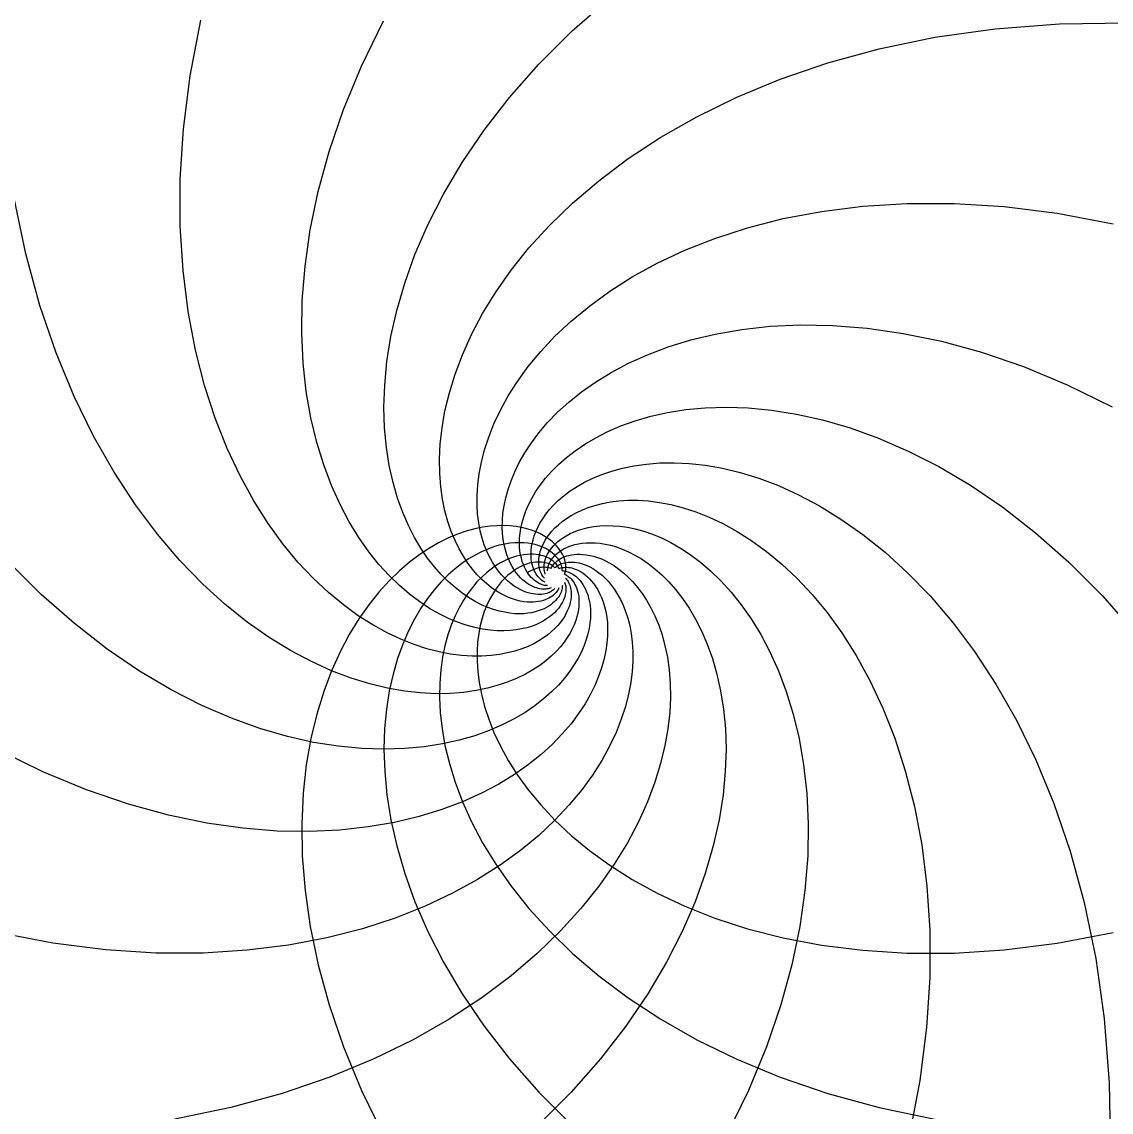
# Model space of a CAD drawing. Header units: metres. Extents: x -40000 to 40000, y -40000 to 40000.
# Drawn here: x -7.12 to 7.42, y -7.12 to 7.42 of the extents above; entities that cross this region are included whole.
import ezdxf

# ---------------------------------------------------------------- set-up
doc = ezdxf.new("R2010")
doc.units = ezdxf.units.M

msp = doc.modelspace()

# ---------------------------------------------------------------- linework, layer by layer
at = {"color": 0}
for p, q in [((0.229, 7.302), (0.732, 7.745)), ((-4.869, 6.702), (-4.727, 7.448)), ((-2.582, 6.834), (-2.288, 7.436)), ((-0.216, 6.858), (0.229, 7.302)), ((5.072, 7.217), (5.873, 7.331)), ((5.873, 7.331), (6.732, 7.398)), ((6.732, 7.398), (7.649, 7.412)), ((4.328, 7.063), (5.072, 7.217)), ((3.64, 6.875), (4.328, 7.063)), ((-0.606, 6.414), (-0.216, 6.858)), ((3.006, 6.659), (3.64, 6.875)), ((-4.959, 5.994), (-4.869, 6.702)), ((-2.823, 6.253), (-2.582, 6.834)), ((2.425, 6.418), (3.006, 6.659)), ((-0.947, 5.976), (-0.606, 6.414)), ((1.895, 6.158), (2.425, 6.418)), ((-3.015, 5.694), (-2.823, 6.253)), ((1.413, 5.884), (1.895, 6.158)), ((-5.001, 5.326), (-4.959, 5.994)), ((-1.24, 5.545), (-0.947, 5.976)), ((0.977, 5.598), (1.413, 5.884)), ((-3.161, 5.159), (-3.015, 5.694)), ((-1.489, 5.124), (-1.24, 5.545)), ((0.586, 5.304), (0.977, 5.598)), ((-5.001, 4.697), (-5.001, 5.326)), ((0.236, 5.006), (0.586, 5.304)), ((-3.267, 4.649), (-3.161, 5.159)), ((-1.697, 4.715), (-1.489, 5.124)), ((-7.063, 4.328), (-7.217, 5.072)), ((-0.074, 4.705), (0.236, 5.006)), ((3.557, 4.895), (4.107, 4.964)), ((4.107, 4.964), (4.697, 5.001)), ((4.697, 5.001), (5.326, 5.001)), ((5.326, 5.001), (5.994, 4.959)), ((5.994, 4.959), (6.702, 4.869)), ((3.045, 4.798), (3.557, 4.895)), ((6.702, 4.869), (7.448, 4.727)), ((-4.964, 4.107), (-5.001, 4.697)), ((-1.869, 4.319), (-1.697, 4.715)), ((-0.347, 4.406), (-0.074, 4.705)), ((2.134, 4.534), (2.571, 4.676)), ((2.571, 4.676), (3.045, 4.798)), ((-3.336, 4.165), (-3.267, 4.649)), ((1.732, 4.376), (2.134, 4.534)), ((-0.585, 4.109), (-0.347, 4.406)), ((1.366, 4.203), (1.732, 4.376)), ((-6.875, 3.64), (-7.063, 4.328)), ((-2.006, 3.938), (-1.869, 4.319)), ((-4.895, 3.557), (-4.964, 4.107)), ((-3.373, 3.706), (-3.336, 4.165)), ((-0.79, 3.817), (-0.585, 4.109)), ((1.032, 4.02), (1.366, 4.203)), ((-2.113, 3.572), (-2.006, 3.938)), ((0.73, 3.829), (1.032, 4.02)), ((-0.966, 3.53), (-0.79, 3.817)), ((0.459, 3.631), (0.73, 3.829)), ((-6.659, 3.006), (-6.875, 3.64)), ((-3.38, 3.275), (-3.373, 3.706)), ((-4.798, 3.045), (-4.895, 3.557)), ((-2.191, 3.224), (-2.113, 3.572)), ((-1.113, 3.252), (-0.966, 3.53)), ((0.216, 3.431), (0.459, 3.631)), ((0, 3.228), (0.216, 3.431)), ((2.492, 3.319), (2.87, 3.361)), ((2.87, 3.361), (3.275, 3.38)), ((3.275, 3.38), (3.706, 3.373)), ((3.706, 3.373), (4.165, 3.336)), ((-3.361, 2.87), (-3.38, 3.275)), ((-2.243, 2.892), (-2.191, 3.224)), ((-1.235, 2.982), (-1.113, 3.252)), ((-0.19, 3.025), (0, 3.228)), ((1.813, 3.179), (2.14, 3.258)), ((2.14, 3.258), (2.492, 3.319)), ((4.165, 3.336), (4.649, 3.267)), ((4.649, 3.267), (5.159, 3.161)), ((1.235, 2.982), (1.512, 3.087)), ((1.512, 3.087), (1.813, 3.179)), ((5.159, 3.161), (5.694, 3.015)), ((-6.418, 2.425), (-6.659, 3.006)), ((-4.676, 2.571), (-4.798, 3.045)), ((-1.334, 2.722), (-1.235, 2.982)), ((-0.357, 2.824), (-0.19, 3.025)), ((0.982, 2.868), (1.235, 2.982)), ((5.694, 3.015), (6.253, 2.823)), ((-3.319, 2.492), (-3.361, 2.87)), ((-2.273, 2.578), (-2.243, 2.892)), ((-0.501, 2.626), (-0.357, 2.824)), ((0.751, 2.746), (0.982, 2.868)), ((6.253, 2.823), (6.834, 2.582)), ((-1.41, 2.473), (-1.334, 2.722)), ((-0.624, 2.432), (-0.501, 2.626)), ((0.542, 2.618), (0.751, 2.746)), ((-4.534, 2.134), (-4.676, 2.571)), ((-3.258, 2.14), (-3.319, 2.492)), ((-2.283, 2.283), (-2.273, 2.578)), ((0.185, 2.35), (0.354, 2.486)), ((0.354, 2.486), (0.542, 2.618)), ((6.834, 2.582), (7.436, 2.288)), ((-6.158, 1.895), (-6.418, 2.425)), ((-1.468, 2.234), (-1.41, 2.473)), ((-0.729, 2.242), (-0.624, 2.432)), ((0.035, 2.214), (0.185, 2.35)), ((-2.274, 2.005), (-2.283, 2.283)), ((-1.507, 2.008), (-1.468, 2.234)), ((-0.815, 2.059), (-0.729, 2.242)), ((-0.098, 2.077), (0.035, 2.214)), ((1.278, 2.161), (1.503, 2.211)), ((1.503, 2.211), (1.745, 2.249)), ((1.745, 2.249), (2.005, 2.274)), ((2.005, 2.274), (2.283, 2.283)), ((2.283, 2.283), (2.578, 2.273)), ((2.578, 2.273), (2.892, 2.243)), ((2.892, 2.243), (3.224, 2.191)), ((3.224, 2.191), (3.572, 2.113)), ((-4.376, 1.732), (-4.534, 2.134)), ((-3.179, 1.813), (-3.258, 2.14)), ((-0.885, 1.881), (-0.815, 2.059)), ((-0.214, 1.941), (-0.098, 2.077)), ((0.879, 2.032), (1.07, 2.101)), ((1.07, 2.101), (1.278, 2.161)), ((3.572, 2.113), (3.938, 2.006)), ((-5.884, 1.413), (-6.158, 1.895)), ((-2.249, 1.745), (-2.274, 2.005)), ((-1.531, 1.793), (-1.507, 2.008)), ((-0.315, 1.806), (-0.214, 1.941)), ((0.545, 1.875), (0.704, 1.956)), ((0.704, 1.956), (0.879, 2.032)), ((3.938, 2.006), (4.319, 1.869)), ((-3.087, 1.512), (-3.179, 1.813)), ((-1.541, 1.59), (-1.531, 1.793)), ((-0.941, 1.711), (-0.885, 1.881)), ((-0.402, 1.675), (-0.315, 1.806)), ((0.269, 1.701), (0.4, 1.79)), ((0.4, 1.79), (0.545, 1.875)), ((4.319, 1.869), (4.715, 1.697)), ((-4.203, 1.366), (-4.376, 1.732)), ((-2.211, 1.503), (-2.249, 1.745)), ((-0.983, 1.548), (-0.941, 1.711)), ((-0.476, 1.546), (-0.402, 1.675)), ((0.048, 1.518), (0.152, 1.61)), ((0.152, 1.61), (0.269, 1.701)), ((4.715, 1.697), (5.124, 1.489)), ((-2.982, 1.235), (-3.087, 1.512)), ((-2.161, 1.278), (-2.211, 1.503)), ((-1.538, 1.399), (-1.541, 1.59)), ((-1.012, 1.393), (-0.983, 1.548)), ((-0.537, 1.421), (-0.476, 1.546)), ((-0.045, 1.426), (0.048, 1.518)), ((0.757, 1.429), (0.9, 1.468)), ((0.9, 1.468), (1.054, 1.5)), ((1.054, 1.5), (1.221, 1.524)), ((1.221, 1.524), (1.399, 1.538)), ((1.399, 1.538), (1.59, 1.541)), ((1.59, 1.541), (1.793, 1.531)), ((1.793, 1.531), (2.008, 1.507)), ((2.008, 1.507), (2.234, 1.468)), ((2.234, 1.468), (2.473, 1.41)), ((5.124, 1.489), (5.545, 1.24)), ((-5.598, 0.977), (-5.884, 1.413)), ((-4.02, 1.032), (-4.203, 1.366)), ((-1.524, 1.221), (-1.538, 1.399)), ((-1.031, 1.246), (-1.012, 1.393)), ((-0.587, 1.3), (-0.537, 1.421)), ((-0.197, 1.242), (-0.126, 1.333)), ((-0.126, 1.333), (-0.045, 1.426)), ((0.394, 1.28), (0.504, 1.334)), ((0.504, 1.334), (0.625, 1.384)), ((0.625, 1.384), (0.757, 1.429)), ((2.473, 1.41), (2.722, 1.334)), ((2.722, 1.334), (2.982, 1.235)), ((-2.868, 0.982), (-2.982, 1.235)), ((-2.101, 1.07), (-2.161, 1.278)), ((-1.5, 1.054), (-1.524, 1.221)), ((-1.04, 1.107), (-1.031, 1.246)), ((-0.657, 1.072), (-0.627, 1.184)), ((-0.627, 1.184), (-0.587, 1.3)), ((-0.258, 1.153), (-0.197, 1.242)), ((0.203, 1.164), (0.294, 1.223)), ((0.294, 1.223), (0.394, 1.28)), ((2.982, 1.235), (3.252, 1.113)), ((5.545, 1.24), (5.976, 0.947)), ((-3.829, 0.73), (-4.02, 1.032)), ((-2.032, 0.879), (-2.101, 1.07)), ((-1.468, 0.9), (-1.5, 1.054)), ((-1.04, 0.976), (-1.04, 1.107)), ((-0.679, 0.966), (-0.657, 1.072)), ((-0.353, 0.98), (-0.309, 1.065)), ((-0.309, 1.065), (-0.258, 1.153)), ((-0.015, 0.978), (0.049, 1.041)), ((0.049, 1.041), (0.122, 1.103)), ((0.122, 1.103), (0.203, 1.164)), ((0.739, 1.018), (0.854, 1.032)), ((0.854, 1.032), (0.976, 1.04)), ((0.976, 1.04), (1.107, 1.04)), ((1.107, 1.04), (1.246, 1.031)), ((1.246, 1.031), (1.393, 1.012)), ((3.252, 1.113), (3.53, 0.966)), ((-5.304, 0.586), (-5.598, 0.977)), ((-2.746, 0.751), (-2.868, 0.982)), ((-1.956, 0.704), (-2.032, 0.879)), ((-1.429, 0.757), (-1.468, 0.9)), ((-1.032, 0.854), (-1.04, 0.976)), ((-0.694, 0.866), (-0.679, 0.966)), ((-0.417, 0.819), (-0.389, 0.898)), ((-0.389, 0.898), (-0.353, 0.98)), ((-0.122, 0.854), (-0.072, 0.916)), ((-0.072, 0.916), (-0.015, 0.978)), ((0.215, 0.836), (0.284, 0.874)), ((0.284, 0.874), (0.36, 0.91)), ((0.36, 0.91), (0.444, 0.943)), ((0.444, 0.943), (0.534, 0.972)), ((0.534, 0.972), (0.633, 0.997)), ((0.633, 0.997), (0.739, 1.018)), ((1.393, 1.012), (1.548, 0.983)), ((1.548, 0.983), (1.711, 0.941)), ((1.711, 0.941), (1.881, 0.885)), ((1.881, 0.885), (2.059, 0.815)), ((3.53, 0.966), (3.817, 0.79)), ((5.976, 0.947), (6.414, 0.606)), ((-3.631, 0.459), (-3.829, 0.73)), ((-2.618, 0.542), (-2.746, 0.751)), ((-1.384, 0.625), (-1.429, 0.757)), ((-1.018, 0.739), (-1.032, 0.854)), ((-0.997, 0.633), (-1.018, 0.739)), ((-0.703, 0.681), (-0.701, 0.77)), ((-0.701, 0.77), (-0.694, 0.866)), ((-0.455, 0.67), (-0.439, 0.743)), ((-0.439, 0.743), (-0.417, 0.819)), ((-0.231, 0.676), (-0.201, 0.734)), ((-0.201, 0.734), (-0.164, 0.793)), ((-0.164, 0.793), (-0.122, 0.854)), ((0.045, 0.713), (0.095, 0.755)), ((0.095, 0.755), (0.152, 0.796)), ((0.152, 0.796), (0.215, 0.836)), ((2.059, 0.815), (2.242, 0.729)), ((2.242, 0.729), (2.432, 0.624)), ((3.817, 0.79), (4.109, 0.585)), ((-5.006, 0.236), (-5.304, 0.586)), ((-1.875, 0.545), (-1.956, 0.704)), ((-1.3, 0.587), (-1.421, 0.537)), ((-1.334, 0.504), (-1.384, 0.625)), ((-1.184, 0.627), (-1.3, 0.587)), ((-1.072, 0.657), (-1.184, 0.627)), ((-0.966, 0.679), (-1.072, 0.657)), ((-0.972, 0.534), (-0.997, 0.633)), ((-0.866, 0.694), (-0.966, 0.679)), ((-0.77, 0.701), (-0.866, 0.694)), ((-0.681, 0.703), (-0.77, 0.701)), ((-0.699, 0.597), (-0.703, 0.681)), ((-0.69, 0.518), (-0.699, 0.597)), ((-0.597, 0.699), (-0.681, 0.703)), ((-0.518, 0.69), (-0.597, 0.699)), ((-0.445, 0.677), (-0.518, 0.69)), ((-0.473, 0.536), (-0.466, 0.601)), ((-0.466, 0.601), (-0.455, 0.67)), ((-0.377, 0.661), (-0.445, 0.677)), ((-0.314, 0.642), (-0.377, 0.661)), ((-0.257, 0.62), (-0.314, 0.642)), ((-0.277, 0.566), (-0.257, 0.62)), ((-0.257, 0.62), (-0.231, 0.676)), ((-0.204, 0.596), (-0.257, 0.62)), ((-0.156, 0.571), (-0.204, 0.596)), ((-0.104, 0.546), (-0.074, 0.587)), ((-0.074, 0.587), (-0.04, 0.629)), ((-0.04, 0.629), (0, 0.671)), ((0, 0.671), (0.045, 0.713)), ((0.156, 0.571), (0.204, 0.596)), ((0.204, 0.596), (0.257, 0.62)), ((0.257, 0.62), (0.314, 0.642)), ((0.314, 0.642), (0.377, 0.661)), ((0.377, 0.661), (0.445, 0.677)), ((0.445, 0.677), (0.518, 0.69)), ((0.518, 0.69), (0.597, 0.699)), ((0.597, 0.699), (0.681, 0.703)), ((0.681, 0.703), (0.77, 0.701)), ((0.77, 0.701), (0.866, 0.694)), ((0.866, 0.694), (0.966, 0.679)), ((0.966, 0.679), (1.072, 0.657)), ((1.072, 0.657), (1.184, 0.627)), ((1.184, 0.627), (1.3, 0.587)), ((1.3, 0.587), (1.421, 0.537)), ((2.432, 0.624), (2.626, 0.501)), ((4.109, 0.585), (4.406, 0.347)), ((6.414, 0.606), (6.858, 0.216)), ((-3.431, 0.216), (-3.631, 0.459)), ((-2.486, 0.354), (-2.618, 0.542)), ((-1.79, 0.4), (-1.875, 0.545)), ((-1.546, 0.476), (-1.675, 0.402)), ((-1.421, 0.537), (-1.546, 0.476)), ((-1.28, 0.394), (-1.334, 0.504)), ((-0.943, 0.444), (-0.972, 0.534)), ((-0.91, 0.36), (-0.943, 0.444)), ((-0.743, 0.439), (-0.819, 0.417)), ((-0.67, 0.455), (-0.743, 0.439)), ((-0.677, 0.445), (-0.69, 0.518)), ((-0.661, 0.377), (-0.677, 0.445)), ((-0.601, 0.466), (-0.67, 0.455)), ((-0.536, 0.473), (-0.601, 0.466)), ((-0.474, 0.474), (-0.536, 0.473)), ((-0.474, 0.474), (-0.473, 0.536)), ((-0.473, 0.417), (-0.474, 0.474)), ((-0.417, 0.473), (-0.474, 0.474)), ((-0.363, 0.468), (-0.417, 0.473)), ((-0.312, 0.46), (-0.363, 0.468)), ((-0.313, 0.417), (-0.305, 0.465)), ((-0.266, 0.449), (-0.312, 0.46)), ((-0.305, 0.465), (-0.293, 0.514)), ((-0.293, 0.514), (-0.277, 0.566)), ((-0.223, 0.437), (-0.266, 0.449)), ((-0.183, 0.422), (-0.223, 0.437)), ((-0.169, 0.428), (-0.151, 0.466)), ((-0.113, 0.544), (-0.156, 0.571)), ((-0.151, 0.466), (-0.13, 0.506)), ((-0.13, 0.506), (-0.104, 0.546)), ((-0.074, 0.517), (-0.113, 0.544)), ((-0.038, 0.489), (-0.074, 0.517)), ((-0.007, 0.46), (-0.038, 0.489)), ((-0.02, 0.432), (0.007, 0.46)), ((0.02, 0.432), (-0.007, 0.46)), ((0.007, 0.46), (0.038, 0.489)), ((0.038, 0.489), (0.074, 0.517)), ((0.074, 0.517), (0.113, 0.544)), ((0.113, 0.544), (0.156, 0.571)), ((0.183, 0.422), (0.223, 0.437)), ((0.223, 0.437), (0.266, 0.449)), ((0.266, 0.449), (0.312, 0.46)), ((0.312, 0.46), (0.363, 0.468)), ((0.363, 0.468), (0.417, 0.473)), ((0.417, 0.473), (0.474, 0.474)), ((0.474, 0.474), (0.536, 0.473)), ((0.536, 0.473), (0.601, 0.466)), ((0.601, 0.466), (0.67, 0.455)), ((0.67, 0.455), (0.743, 0.439)), ((0.743, 0.439), (0.819, 0.417)), ((1.421, 0.537), (1.546, 0.476)), ((1.546, 0.476), (1.675, 0.402)), ((2.626, 0.501), (2.824, 0.357)), ((-2.35, 0.185), (-2.486, 0.354)), ((-1.806, 0.315), (-1.941, 0.214)), ((-1.675, 0.402), (-1.806, 0.315)), ((-1.701, 0.269), (-1.79, 0.4)), ((-1.223, 0.294), (-1.28, 0.394)), ((-1.164, 0.203), (-1.223, 0.294)), ((-1.065, 0.309), (-1.153, 0.258)), ((-0.98, 0.353), (-1.065, 0.309)), ((-0.898, 0.389), (-0.98, 0.353)), ((-0.874, 0.284), (-0.91, 0.36)), ((-0.819, 0.417), (-0.898, 0.389)), ((-0.642, 0.314), (-0.661, 0.377)), ((-0.62, 0.257), (-0.642, 0.314)), ((-0.514, 0.293), (-0.566, 0.277)), ((-0.465, 0.305), (-0.514, 0.293)), ((-0.468, 0.363), (-0.473, 0.417)), ((-0.46, 0.312), (-0.468, 0.363)), ((-0.417, 0.313), (-0.465, 0.305)), ((-0.449, 0.266), (-0.46, 0.312)), ((-0.373, 0.318), (-0.417, 0.313)), ((-0.331, 0.32), (-0.373, 0.318)), ((-0.291, 0.32), (-0.331, 0.32)), ((-0.32, 0.331), (-0.318, 0.373)), ((-0.32, 0.291), (-0.32, 0.331)), ((-0.318, 0.373), (-0.313, 0.417)), ((-0.254, 0.317), (-0.291, 0.32)), ((-0.219, 0.312), (-0.254, 0.317)), ((-0.187, 0.305), (-0.219, 0.312)), ((-0.21, 0.29), (-0.204, 0.322)), ((-0.204, 0.322), (-0.196, 0.356)), ((-0.196, 0.356), (-0.184, 0.391)), ((-0.157, 0.297), (-0.187, 0.305)), ((-0.184, 0.391), (-0.169, 0.428)), ((-0.146, 0.407), (-0.183, 0.422)), ((-0.13, 0.288), (-0.157, 0.297)), ((-0.113, 0.39), (-0.146, 0.407)), ((-0.122, 0.27), (-0.112, 0.295)), ((-0.083, 0.372), (-0.113, 0.39)), ((-0.112, 0.295), (-0.099, 0.321)), ((-0.099, 0.321), (-0.084, 0.348)), ((-0.084, 0.348), (-0.066, 0.376)), ((-0.056, 0.354), (-0.083, 0.372)), ((-0.066, 0.376), (-0.045, 0.403)), ((-0.032, 0.335), (-0.056, 0.354)), ((-0.045, 0.403), (-0.02, 0.432)), ((-0.01, 0.316), (-0.032, 0.335)), ((-0.026, 0.277), (-0.009, 0.296)), ((0.009, 0.296), (-0.01, 0.316)), ((-0.009, 0.296), (0.01, 0.316)), ((0.026, 0.277), (0.009, 0.296)), ((0.01, 0.316), (0.032, 0.335)), ((0.045, 0.403), (0.02, 0.432)), ((0.032, 0.335), (0.056, 0.354)), ((0.066, 0.376), (0.045, 0.403)), ((0.056, 0.354), (0.083, 0.372)), ((0.084, 0.348), (0.066, 0.376)), ((0.083, 0.372), (0.113, 0.39)), ((0.099, 0.321), (0.084, 0.348)), ((0.112, 0.295), (0.099, 0.321)), ((0.122, 0.27), (0.112, 0.295)), ((0.113, 0.39), (0.146, 0.407)), ((0.13, 0.288), (0.157, 0.297)), ((0.146, 0.407), (0.183, 0.422)), ((0.157, 0.297), (0.187, 0.305)), ((0.187, 0.305), (0.219, 0.312)), ((0.219, 0.312), (0.254, 0.317)), ((0.254, 0.317), (0.291, 0.32)), ((0.291, 0.32), (0.331, 0.32)), ((0.331, 0.32), (0.373, 0.318)), ((0.373, 0.318), (0.417, 0.313)), ((0.417, 0.313), (0.465, 0.305)), ((0.465, 0.305), (0.514, 0.293)), ((0.514, 0.293), (0.566, 0.277)), ((0.819, 0.417), (0.898, 0.389)), ((0.898, 0.389), (0.98, 0.353)), ((0.98, 0.353), (1.065, 0.309)), ((1.065, 0.309), (1.153, 0.258)), ((1.675, 0.402), (1.806, 0.315)), ((1.806, 0.315), (1.941, 0.214)), ((2.824, 0.357), (3.025, 0.19)), ((4.406, 0.347), (4.705, 0.074)), ((-6.858, -0.216), (-7.302, 0.229)), ((-4.705, -0.074), (-5.006, 0.236)), ((-3.228, 0), (-3.431, 0.216)), ((-2.214, 0.035), (-2.35, 0.185)), ((-1.941, 0.214), (-2.077, 0.098)), ((-1.61, 0.152), (-1.701, 0.269)), ((-1.518, 0.048), (-1.61, 0.152)), ((-1.242, 0.197), (-1.333, 0.126)), ((-1.153, 0.258), (-1.242, 0.197)), ((-1.103, 0.122), (-1.164, 0.203)), ((-0.836, 0.215), (-0.874, 0.284)), ((-0.793, 0.164), (-0.854, 0.122)), ((-0.796, 0.152), (-0.836, 0.215)), ((-0.755, 0.095), (-0.796, 0.152)), ((-0.734, 0.201), (-0.793, 0.164)), ((-0.676, 0.231), (-0.734, 0.201)), ((-0.62, 0.257), (-0.676, 0.231)), ((-0.566, 0.277), (-0.62, 0.257)), ((-0.596, 0.204), (-0.62, 0.257)), ((-0.571, 0.156), (-0.596, 0.204)), ((-0.544, 0.113), (-0.571, 0.156)), ((-0.466, 0.151), (-0.506, 0.13)), ((-0.428, 0.169), (-0.466, 0.151)), ((-0.437, 0.223), (-0.449, 0.266)), ((-0.422, 0.183), (-0.437, 0.223)), ((-0.391, 0.184), (-0.428, 0.169)), ((-0.407, 0.146), (-0.422, 0.183)), ((-0.39, 0.113), (-0.407, 0.146)), ((-0.356, 0.196), (-0.391, 0.184)), ((-0.322, 0.204), (-0.356, 0.196)), ((-0.29, 0.21), (-0.322, 0.204)), ((-0.317, 0.254), (-0.32, 0.291)), ((-0.312, 0.219), (-0.317, 0.254)), ((-0.305, 0.187), (-0.312, 0.219)), ((-0.297, 0.157), (-0.305, 0.187)), ((-0.288, 0.13), (-0.297, 0.157)), ((-0.259, 0.214), (-0.29, 0.21)), ((-0.23, 0.216), (-0.259, 0.214)), ((-0.203, 0.216), (-0.23, 0.216)), ((-0.216, 0.23), (-0.214, 0.259)), ((-0.216, 0.203), (-0.216, 0.23)), ((-0.215, 0.177), (-0.216, 0.203)), ((-0.212, 0.154), (-0.215, 0.177)), ((-0.214, 0.259), (-0.21, 0.29)), ((-0.207, 0.132), (-0.212, 0.154)), ((-0.177, 0.215), (-0.203, 0.216)), ((-0.16, 0.146), (-0.18, 0.144)), ((-0.154, 0.212), (-0.177, 0.215)), ((-0.142, 0.146), (-0.16, 0.146)), ((-0.132, 0.207), (-0.154, 0.212)), ((-0.146, 0.16), (-0.144, 0.18)), ((-0.146, 0.142), (-0.146, 0.16)), ((-0.144, 0.18), (-0.141, 0.201)), ((-0.124, 0.145), (-0.142, 0.146)), ((-0.141, 0.201), (-0.137, 0.223)), ((-0.137, 0.223), (-0.13, 0.246)), ((-0.111, 0.202), (-0.132, 0.207)), ((-0.105, 0.277), (-0.13, 0.288)), ((-0.13, 0.246), (-0.122, 0.27)), ((-0.092, 0.196), (-0.111, 0.202)), ((-0.082, 0.266), (-0.105, 0.277)), ((-0.095, 0.139), (-0.091, 0.154)), ((-0.075, 0.189), (-0.092, 0.196)), ((-0.091, 0.154), (-0.087, 0.17)), ((-0.087, 0.17), (-0.081, 0.187)), ((-0.061, 0.254), (-0.082, 0.266)), ((-0.081, 0.187), (-0.073, 0.204)), ((-0.059, 0.182), (-0.075, 0.189)), ((-0.073, 0.204), (-0.064, 0.221)), ((-0.064, 0.221), (-0.054, 0.24)), ((-0.042, 0.242), (-0.061, 0.254)), ((-0.045, 0.174), (-0.059, 0.182)), ((-0.054, 0.24), (-0.041, 0.258)), ((-0.048, 0.141), (-0.042, 0.153)), ((-0.032, 0.165), (-0.045, 0.174)), ((-0.025, 0.229), (-0.042, 0.242)), ((-0.042, 0.153), (-0.034, 0.165)), ((-0.041, 0.258), (-0.026, 0.277)), ((-0.034, 0.165), (-0.025, 0.178)), ((-0.02, 0.157), (-0.032, 0.165)), ((-0.01, 0.216), (-0.025, 0.229)), ((-0.025, 0.178), (-0.015, 0.19)), ((-0.009, 0.148), (-0.02, 0.157)), ((-0.015, 0.19), (-0.003, 0.203)), ((0.003, 0.203), (-0.01, 0.216)), ((0, 0.139), (-0.009, 0.148)), ((-0.003, 0.203), (0.01, 0.216)), ((0, 0.139), (0.009, 0.148)), ((0.015, 0.19), (0.003, 0.203)), ((0.009, 0.148), (0.02, 0.157)), ((0.01, 0.216), (0.025, 0.229)), ((0.025, 0.178), (0.015, 0.19)), ((0.02, 0.157), (0.032, 0.165)), ((0.025, 0.229), (0.042, 0.242)), ((0.034, 0.165), (0.025, 0.178)), ((0.041, 0.258), (0.026, 0.277)), ((0.032, 0.165), (0.045, 0.174)), ((0.042, 0.153), (0.034, 0.165)), ((0.054, 0.24), (0.041, 0.258)), ((0.042, 0.242), (0.061, 0.254)), ((0.048, 0.141), (0.042, 0.153)), ((0.045, 0.174), (0.059, 0.182)), ((0.064, 0.221), (0.054, 0.24)), ((0.059, 0.182), (0.075, 0.189)), ((0.061, 0.254), (0.082, 0.266)), ((0.073, 0.204), (0.064, 0.221)), ((0.081, 0.187), (0.073, 0.204)), ((0.075, 0.189), (0.092, 0.196)), ((0.087, 0.17), (0.081, 0.187)), ((0.082, 0.266), (0.105, 0.277)), ((0.091, 0.154), (0.087, 0.17)), ((0.095, 0.139), (0.091, 0.154)), ((0.092, 0.196), (0.111, 0.202)), ((0.105, 0.277), (0.13, 0.288)), ((0.111, 0.202), (0.132, 0.207)), ((0.13, 0.246), (0.122, 0.27)), ((0.124, 0.145), (0.142, 0.146)), ((0.137, 0.223), (0.13, 0.246)), ((0.132, 0.207), (0.154, 0.212)), ((0.141, 0.201), (0.137, 0.223)), ((0.144, 0.18), (0.141, 0.201)), ((0.142, 0.146), (0.16, 0.146)), ((0.146, 0.16), (0.144, 0.18)), ((0.146, 0.142), (0.146, 0.16)), ((0.154, 0.212), (0.177, 0.215)), ((0.16, 0.146), (0.18, 0.144)), ((0.177, 0.215), (0.203, 0.216)), ((0.203, 0.216), (0.23, 0.216)), ((0.23, 0.216), (0.259, 0.214)), ((0.259, 0.214), (0.29, 0.21)), ((0.29, 0.21), (0.322, 0.204)), ((0.322, 0.204), (0.356, 0.196)), ((0.356, 0.196), (0.391, 0.184)), ((0.391, 0.184), (0.428, 0.169)), ((0.428, 0.169), (0.466, 0.151)), ((0.466, 0.151), (0.506, 0.13)), ((0.566, 0.277), (0.62, 0.257)), ((0.62, 0.257), (0.676, 0.231)), ((0.676, 0.231), (0.734, 0.201)), ((0.734, 0.201), (0.793, 0.164)), ((0.793, 0.164), (0.854, 0.122)), ((1.153, 0.258), (1.242, 0.197)), ((1.242, 0.197), (1.333, 0.126)), ((1.941, 0.214), (2.077, 0.098)), ((3.025, 0.19), (3.228, 0)), ((6.858, 0.216), (7.302, -0.229)), ((-3.025, -0.19), (-3.228, 0)), ((-2.077, 0.098), (-2.214, -0.035)), ((-2.077, -0.098), (-2.214, 0.035)), ((-1.426, -0.045), (-1.518, 0.048)), ((-1.426, 0.045), (-1.518, -0.048)), ((-1.333, 0.126), (-1.426, 0.045)), ((-1.041, 0.049), (-1.103, 0.122)), ((-0.978, -0.015), (-1.041, 0.049)), ((-0.978, 0.015), (-1.041, -0.049)), ((-0.916, 0.072), (-0.978, 0.015)), ((-0.854, 0.122), (-0.916, 0.072)), ((-0.713, 0.045), (-0.755, 0.095)), ((-0.671, 0), (-0.713, 0.045)), ((-0.629, 0.04), (-0.671, 0)), ((-0.629, -0.04), (-0.671, 0)), ((-0.587, 0.074), (-0.629, 0.04)), ((-0.546, 0.104), (-0.587, 0.074)), ((-0.506, 0.13), (-0.546, 0.104)), ((-0.517, 0.074), (-0.544, 0.113)), ((-0.489, 0.038), (-0.517, 0.074)), ((-0.46, 0.007), (-0.489, 0.038)), ((-0.432, -0.02), (-0.46, 0.007)), ((-0.372, 0.083), (-0.39, 0.113)), ((-0.348, 0.084), (-0.376, 0.066)), ((-0.354, 0.056), (-0.372, 0.083)), ((-0.335, 0.032), (-0.354, 0.056)), ((-0.321, 0.099), (-0.348, 0.084)), ((-0.316, 0.01), (-0.335, 0.032)), ((-0.295, 0.112), (-0.321, 0.099)), ((-0.296, -0.009), (-0.316, 0.01)), ((-0.27, 0.122), (-0.295, 0.112)), ((-0.277, 0.105), (-0.288, 0.13)), ((-0.266, 0.082), (-0.277, 0.105)), ((-0.246, 0.13), (-0.27, 0.122)), ((-0.254, 0.061), (-0.266, 0.082)), ((-0.242, 0.042), (-0.254, 0.061)), ((-0.223, 0.137), (-0.246, 0.13)), ((-0.229, 0.025), (-0.242, 0.042)), ((-0.216, 0.01), (-0.229, 0.025)), ((-0.201, 0.141), (-0.223, 0.137)), ((-0.203, -0.003), (-0.216, 0.01)), ((-0.202, 0.111), (-0.207, 0.132)), ((-0.196, 0.092), (-0.202, 0.111)), ((-0.18, 0.144), (-0.201, 0.141)), ((-0.189, 0.075), (-0.196, 0.092)), ((-0.182, 0.059), (-0.189, 0.075)), ((-0.174, 0.045), (-0.182, 0.059)), ((-0.165, 0.032), (-0.174, 0.045)), ((-0.157, 0.02), (-0.165, 0.032)), ((-0.148, 0.009), (-0.157, 0.02)), ((-0.139, 0), (-0.148, 0.009)), ((-0.145, 0.124), (-0.146, 0.142)), ((-0.143, 0.108), (-0.145, 0.124)), ((-0.141, 0.092), (-0.143, 0.108)), ((-0.137, 0.078), (-0.141, 0.092)), ((-0.133, 0.065), (-0.137, 0.078)), ((-0.129, 0.053), (-0.133, 0.065)), ((-0.108, 0.143), (-0.124, 0.145)), ((-0.092, 0.141), (-0.108, 0.143)), ((-0.099, 0.099), (-0.098, 0.111)), ((-0.098, 0.111), (-0.097, 0.125)), ((-0.097, 0.125), (-0.095, 0.139)), ((-0.078, 0.137), (-0.092, 0.141)), ((-0.065, 0.133), (-0.078, 0.137)), ((-0.053, 0.129), (-0.065, 0.133)), ((-0.053, 0.129), (-0.048, 0.141)), ((0.053, 0.129), (0.048, 0.141)), ((0.053, 0.129), (0.065, 0.133)), ((0.065, 0.133), (0.078, 0.137)), ((0.078, 0.137), (0.092, 0.141)), ((0.092, 0.141), (0.108, 0.143)), ((0.097, 0.125), (0.095, 0.139)), ((0.098, 0.111), (0.097, 0.125)), ((0.099, 0.099), (0.098, 0.111)), ((0.099, 0.099), (0.111, 0.098)), ((0.108, 0.143), (0.124, 0.145)), ((0.111, 0.098), (0.125, 0.097)), ((0.125, 0.097), (0.139, 0.095)), ((0.129, 0.053), (0.133, 0.065)), ((0.129, 0.053), (0.141, 0.048)), ((0.133, 0.065), (0.137, 0.078)), ((0.137, 0.078), (0.141, 0.092)), ((0.139, 0.095), (0.154, 0.091)), ((0.141, 0.092), (0.143, 0.108)), ((0.141, 0.048), (0.153, 0.042)), ((0.143, 0.108), (0.145, 0.124)), ((0.145, 0.124), (0.146, 0.142)), ((0.153, 0.042), (0.165, 0.034)), ((0.154, 0.091), (0.17, 0.087)), ((0.165, 0.034), (0.178, 0.025)), ((0.17, 0.087), (0.187, 0.081)), ((0.178, 0.025), (0.19, 0.015)), ((0.18, 0.144), (0.201, 0.141)), ((0.187, 0.081), (0.204, 0.073)), ((0.19, 0.015), (0.203, 0.003)), ((0.201, 0.141), (0.223, 0.137)), ((0.203, 0.003), (0.216, -0.01)), ((0.204, 0.073), (0.221, 0.064)), ((0.221, 0.064), (0.24, 0.054)), ((0.223, 0.137), (0.246, 0.13)), ((0.24, 0.054), (0.258, 0.041)), ((0.246, 0.13), (0.27, 0.122)), ((0.258, 0.041), (0.277, 0.026)), ((0.27, 0.122), (0.295, 0.112)), ((0.277, 0.026), (0.296, 0.009)), ((0.295, 0.112), (0.321, 0.099)), ((0.296, 0.009), (0.316, -0.01)), ((0.321, 0.099), (0.348, 0.084)), ((0.348, 0.084), (0.376, 0.066)), ((0.376, 0.066), (0.403, 0.045)), ((0.403, 0.045), (0.432, 0.02)), ((0.432, 0.02), (0.46, -0.007)), ((0.506, 0.13), (0.546, 0.104)), ((0.546, 0.104), (0.587, 0.074)), ((0.587, 0.074), (0.629, 0.04)), ((0.629, 0.04), (0.671, 0)), ((0.854, 0.122), (0.916, 0.072)), ((0.916, 0.072), (0.978, 0.015)), ((0.978, 0.015), (1.041, -0.049)), ((1.333, 0.126), (1.426, 0.045)), ((1.426, 0.045), (1.518, -0.048)), ((2.077, 0.098), (2.214, -0.035)), ((4.705, 0.074), (5.006, -0.236)), ((-4.406, -0.347), (-4.705, -0.074)), ((-2.214, -0.035), (-2.35, -0.185)), ((-1.941, -0.214), (-2.077, -0.098)), ((-1.518, -0.048), (-1.61, -0.152)), ((-1.333, -0.126), (-1.426, -0.045)), ((-1.242, -0.197), (-1.333, -0.126)), ((-1.103, -0.122), (-1.164, -0.203)), ((-1.041, -0.049), (-1.103, -0.122)), ((-0.916, -0.072), (-0.978, -0.015)), ((-0.854, -0.122), (-0.916, -0.072)), ((-0.793, -0.164), (-0.854, -0.122)), ((-0.755, -0.095), (-0.796, -0.152)), ((-0.713, -0.045), (-0.755, -0.095)), ((-0.671, 0), (-0.713, -0.045)), ((-0.587, -0.074), (-0.629, -0.04)), ((-0.546, -0.104), (-0.587, -0.074)), ((-0.506, -0.13), (-0.546, -0.104)), ((-0.466, -0.151), (-0.506, -0.13)), ((-0.403, -0.045), (-0.432, -0.02)), ((-0.376, -0.066), (-0.403, -0.045)), ((-0.348, -0.084), (-0.376, -0.066)), ((-0.321, -0.099), (-0.348, -0.084)), ((-0.295, -0.112), (-0.321, -0.099)), ((-0.277, -0.026), (-0.296, -0.009)), ((-0.27, -0.122), (-0.295, -0.112)), ((-0.258, -0.041), (-0.277, -0.026)), ((-0.246, -0.13), (-0.27, -0.122)), ((-0.24, -0.054), (-0.258, -0.041)), ((-0.223, -0.137), (-0.246, -0.13)), ((-0.221, -0.064), (-0.24, -0.054)), ((-0.201, -0.141), (-0.223, -0.137)), ((-0.204, -0.073), (-0.221, -0.064)), ((-0.187, -0.081), (-0.204, -0.073)), ((-0.19, -0.015), (-0.203, -0.003)), ((-0.18, -0.144), (-0.201, -0.141)), ((-0.178, -0.025), (-0.19, -0.015)), ((-0.17, -0.087), (-0.187, -0.081)), ((-0.16, -0.146), (-0.18, -0.144)), ((-0.165, -0.034), (-0.178, -0.025)), ((-0.154, -0.091), (-0.17, -0.087)), ((-0.153, -0.042), (-0.165, -0.034)), ((-0.139, -0.095), (-0.154, -0.091)), ((-0.141, -0.048), (-0.153, -0.042)), ((-0.124, -0.145), (-0.142, -0.146)), ((-0.129, -0.053), (-0.141, -0.048)), ((-0.125, -0.097), (-0.139, -0.095)), ((-0.111, -0.098), (-0.125, -0.097)), ((-0.108, -0.143), (-0.124, -0.145)), ((-0.099, -0.099), (-0.111, -0.098)), ((-0.092, -0.141), (-0.108, -0.143)), ((-0.078, -0.137), (-0.092, -0.141)), ((-0.065, -0.133), (-0.078, -0.137)), ((-0.053, -0.129), (-0.065, -0.133)), ((0, -0.139), (-0.009, -0.148)), ((0.048, -0.141), (0.042, -0.153)), ((0.053, -0.129), (0.048, -0.141)), ((0.095, -0.139), (0.091, -0.154)), ((0.097, -0.125), (0.095, -0.139)), ((0.098, -0.111), (0.097, -0.125)), ((0.099, -0.099), (0.098, -0.111)), ((0.129, -0.053), (0.133, -0.065)), ((0.133, -0.065), (0.137, -0.078)), ((0.137, -0.078), (0.141, -0.092)), ((0.139, 0), (0.148, -0.009)), ((0.141, -0.092), (0.143, -0.108)), ((0.143, -0.108), (0.145, -0.124)), ((0.145, -0.124), (0.146, -0.142)), ((0.146, -0.142), (0.146, -0.16)), ((0.148, -0.009), (0.157, -0.02)), ((0.157, -0.02), (0.165, -0.032)), ((0.165, -0.032), (0.174, -0.045)), ((0.174, -0.045), (0.182, -0.059)), ((0.182, -0.059), (0.189, -0.075)), ((0.189, -0.075), (0.196, -0.092)), ((0.196, -0.092), (0.202, -0.111)), ((0.202, -0.111), (0.207, -0.132)), ((0.207, -0.132), (0.212, -0.154)), ((0.216, -0.01), (0.229, -0.025)), ((0.229, -0.025), (0.242, -0.042)), ((0.242, -0.042), (0.254, -0.061)), ((0.254, -0.061), (0.266, -0.082)), ((0.266, -0.082), (0.277, -0.105)), ((0.277, -0.105), (0.288, -0.13)), ((0.288, -0.13), (0.297, -0.157)), ((0.316, -0.01), (0.335, -0.032)), ((0.335, -0.032), (0.354, -0.056)), ((0.354, -0.056), (0.372, -0.083)), ((0.372, -0.083), (0.39, -0.113)), ((0.39, -0.113), (0.407, -0.146)), ((0.46, -0.007), (0.489, -0.038)), ((0.489, -0.038), (0.517, -0.074)), ((0.517, -0.074), (0.544, -0.113)), ((0.544, -0.113), (0.571, -0.156)), ((0.671, 0), (0.713, -0.045)), ((0.713, -0.045), (0.755, -0.095)), ((0.755, -0.095), (0.796, -0.152)), ((1.041, -0.049), (1.103, -0.122)), ((1.103, -0.122), (1.164, -0.203)), ((1.518, -0.048), (1.61, -0.152)), ((2.214, -0.035), (2.35, -0.185)), ((3.228, 0), (3.431, -0.216)), ((-6.414, -0.606), (-6.858, -0.216)), ((-2.824, -0.357), (-3.025, -0.19)), ((-2.35, -0.185), (-2.486, -0.354)), ((-1.806, -0.315), (-1.941, -0.214)), ((-1.701, -0.269), (-1.79, -0.4)), ((-1.61, -0.152), (-1.701, -0.269)), ((-1.153, -0.258), (-1.242, -0.197)), ((-1.164, -0.203), (-1.223, -0.294)), ((-1.065, -0.309), (-1.153, -0.258)), ((-0.874, -0.284), (-0.91, -0.36)), ((-0.836, -0.215), (-0.874, -0.284)), ((-0.796, -0.152), (-0.836, -0.215)), ((-0.734, -0.201), (-0.793, -0.164)), ((-0.676, -0.231), (-0.734, -0.201)), ((-0.62, -0.257), (-0.676, -0.231)), ((-0.566, -0.277), (-0.62, -0.257)), ((-0.514, -0.293), (-0.566, -0.277)), ((-0.428, -0.169), (-0.466, -0.151)), ((-0.391, -0.184), (-0.428, -0.169)), ((-0.356, -0.196), (-0.391, -0.184)), ((-0.322, -0.204), (-0.356, -0.196)), ((-0.29, -0.21), (-0.322, -0.204)), ((-0.259, -0.214), (-0.29, -0.21)), ((-0.23, -0.216), (-0.259, -0.214)), ((-0.203, -0.216), (-0.23, -0.216)), ((-0.177, -0.215), (-0.203, -0.216)), ((-0.154, -0.212), (-0.177, -0.215)), ((-0.142, -0.146), (-0.16, -0.146)), ((-0.13, -0.288), (-0.157, -0.297)), ((-0.132, -0.207), (-0.154, -0.212)), ((-0.111, -0.202), (-0.132, -0.207)), ((-0.105, -0.277), (-0.13, -0.288)), ((-0.092, -0.196), (-0.111, -0.202)), ((-0.082, -0.266), (-0.105, -0.277)), ((-0.075, -0.189), (-0.092, -0.196)), ((-0.061, -0.254), (-0.082, -0.266)), ((-0.059, -0.182), (-0.075, -0.189)), ((-0.042, -0.242), (-0.061, -0.254)), ((-0.045, -0.174), (-0.059, -0.182)), ((-0.032, -0.165), (-0.045, -0.174)), ((-0.025, -0.229), (-0.042, -0.242)), ((-0.02, -0.157), (-0.032, -0.165)), ((-0.01, -0.216), (-0.025, -0.229)), ((-0.009, -0.148), (-0.02, -0.157)), ((0.003, -0.203), (-0.01, -0.216)), ((0.015, -0.19), (0.003, -0.203)), ((0.026, -0.277), (0.009, -0.296)), ((0.025, -0.178), (0.015, -0.19)), ((0.034, -0.165), (0.025, -0.178)), ((0.041, -0.258), (0.026, -0.277)), ((0.042, -0.153), (0.034, -0.165)), ((0.054, -0.24), (0.041, -0.258)), ((0.064, -0.221), (0.054, -0.24)), ((0.073, -0.204), (0.064, -0.221)), ((0.081, -0.187), (0.073, -0.204)), ((0.087, -0.17), (0.081, -0.187)), ((0.091, -0.154), (0.087, -0.17)), ((0.122, -0.27), (0.112, -0.295)), ((0.13, -0.246), (0.122, -0.27)), ((0.137, -0.223), (0.13, -0.246)), ((0.141, -0.201), (0.137, -0.223)), ((0.144, -0.18), (0.141, -0.201)), ((0.146, -0.16), (0.144, -0.18)), ((0.21, -0.29), (0.204, -0.322)), ((0.214, -0.259), (0.21, -0.29)), ((0.212, -0.154), (0.215, -0.177)), ((0.216, -0.23), (0.214, -0.259)), ((0.215, -0.177), (0.216, -0.203)), ((0.216, -0.203), (0.216, -0.23)), ((0.297, -0.157), (0.305, -0.187)), ((0.305, -0.187), (0.312, -0.219)), ((0.312, -0.219), (0.317, -0.254)), ((0.317, -0.254), (0.32, -0.291)), ((0.32, -0.291), (0.32, -0.331)), ((0.407, -0.146), (0.422, -0.183)), ((0.422, -0.183), (0.437, -0.223)), ((0.437, -0.223), (0.449, -0.266)), ((0.449, -0.266), (0.46, -0.312)), ((0.571, -0.156), (0.596, -0.204)), ((0.596, -0.204), (0.62, -0.257)), ((0.62, -0.257), (0.642, -0.314)), ((0.796, -0.152), (0.836, -0.215)), ((0.836, -0.215), (0.874, -0.284)), ((0.874, -0.284), (0.91, -0.36)), ((1.164, -0.203), (1.223, -0.294)), ((1.61, -0.152), (1.701, -0.269)), ((1.701, -0.269), (1.79, -0.4)), ((2.35, -0.185), (2.486, -0.354)), ((3.431, -0.216), (3.631, -0.459)), ((5.006, -0.236), (5.304, -0.586)), ((7.302, -0.229), (7.745, -0.732)), ((-4.109, -0.585), (-4.406, -0.347)), ((-2.626, -0.501), (-2.824, -0.357)), ((-2.486, -0.354), (-2.618, -0.542)), ((-1.79, -0.4), (-1.875, -0.545)), ((-1.675, -0.402), (-1.806, -0.315)), ((-1.546, -0.476), (-1.675, -0.402)), ((-1.28, -0.394), (-1.334, -0.504)), ((-1.223, -0.294), (-1.28, -0.394)), ((-0.98, -0.353), (-1.065, -0.309)), ((-0.898, -0.389), (-0.98, -0.353)), ((-0.91, -0.36), (-0.943, -0.444)), ((-0.819, -0.417), (-0.898, -0.389)), ((-0.743, -0.439), (-0.819, -0.417)), ((-0.465, -0.305), (-0.514, -0.293)), ((-0.417, -0.313), (-0.465, -0.305)), ((-0.373, -0.318), (-0.417, -0.313)), ((-0.331, -0.32), (-0.373, -0.318)), ((-0.291, -0.32), (-0.331, -0.32)), ((-0.254, -0.317), (-0.291, -0.32)), ((-0.219, -0.312), (-0.254, -0.317)), ((-0.183, -0.422), (-0.223, -0.437)), ((-0.187, -0.305), (-0.219, -0.312)), ((-0.157, -0.297), (-0.187, -0.305)), ((-0.146, -0.407), (-0.183, -0.422)), ((-0.113, -0.39), (-0.146, -0.407)), ((-0.083, -0.372), (-0.113, -0.39)), ((-0.056, -0.354), (-0.083, -0.372)), ((-0.032, -0.335), (-0.056, -0.354)), ((-0.01, -0.316), (-0.032, -0.335)), ((0.009, -0.296), (-0.01, -0.316)), ((0.02, -0.432), (-0.007, -0.46)), ((0.045, -0.403), (0.02, -0.432)), ((0.066, -0.376), (0.045, -0.403)), ((0.084, -0.348), (0.066, -0.376)), ((0.099, -0.321), (0.084, -0.348)), ((0.112, -0.295), (0.099, -0.321)), ((0.169, -0.428), (0.151, -0.466)), ((0.184, -0.391), (0.169, -0.428)), ((0.196, -0.356), (0.184, -0.391)), ((0.204, -0.322), (0.196, -0.356)), ((0.313, -0.417), (0.305, -0.465)), ((0.318, -0.373), (0.313, -0.417)), ((0.32, -0.331), (0.318, -0.373)), ((0.46, -0.312), (0.468, -0.363)), ((0.468, -0.363), (0.473, -0.417)), ((0.473, -0.417), (0.474, -0.474)), ((0.642, -0.314), (0.661, -0.377)), ((0.661, -0.377), (0.677, -0.445)), ((0.91, -0.36), (0.943, -0.444)), ((1.223, -0.294), (1.28, -0.394)), ((1.28, -0.394), (1.334, -0.504)), ((1.79, -0.4), (1.875, -0.545)), ((2.486, -0.354), (2.618, -0.542)), ((-2.618, -0.542), (-2.746, -0.751)), ((-2.432, -0.624), (-2.626, -0.501)), ((-1.875, -0.545), (-1.956, -0.704)), ((-1.421, -0.537), (-1.546, -0.476)), ((-1.3, -0.587), (-1.421, -0.537)), ((-1.334, -0.504), (-1.384, -0.625)), ((-0.972, -0.534), (-0.997, -0.633)), ((-0.943, -0.444), (-0.972, -0.534)), ((-0.67, -0.455), (-0.743, -0.439)), ((-0.601, -0.466), (-0.67, -0.455)), ((-0.536, -0.473), (-0.601, -0.466)), ((-0.474, -0.474), (-0.536, -0.473)), ((-0.417, -0.473), (-0.474, -0.474)), ((-0.363, -0.468), (-0.417, -0.473)), ((-0.312, -0.46), (-0.363, -0.468)), ((-0.266, -0.449), (-0.312, -0.46)), ((-0.223, -0.437), (-0.266, -0.449)), ((-0.156, -0.571), (-0.204, -0.596)), ((-0.113, -0.544), (-0.156, -0.571)), ((-0.074, -0.517), (-0.113, -0.544)), ((-0.038, -0.489), (-0.074, -0.517)), ((-0.007, -0.46), (-0.038, -0.489)), ((0.104, -0.546), (0.074, -0.587)), ((0.13, -0.506), (0.104, -0.546)), ((0.151, -0.466), (0.13, -0.506)), ((0.277, -0.566), (0.257, -0.62)), ((0.293, -0.514), (0.277, -0.566)), ((0.305, -0.465), (0.293, -0.514)), ((0.473, -0.536), (0.466, -0.601)), ((0.474, -0.474), (0.473, -0.536)), ((0.677, -0.445), (0.69, -0.518)), ((0.69, -0.518), (0.699, -0.597)), ((0.943, -0.444), (0.972, -0.534)), ((0.972, -0.534), (0.997, -0.633)), ((1.334, -0.504), (1.384, -0.625)), ((1.875, -0.545), (1.956, -0.704)), ((2.618, -0.542), (2.746, -0.751)), ((3.631, -0.459), (3.829, -0.73)), ((-5.976, -0.947), (-6.414, -0.606)), ((-3.817, -0.79), (-4.109, -0.585)), ((-2.242, -0.729), (-2.432, -0.624)), ((-1.956, -0.704), (-2.032, -0.879)), ((-1.384, -0.625), (-1.429, -0.757)), ((-1.184, -0.627), (-1.3, -0.587)), ((-1.072, -0.657), (-1.184, -0.627)), ((-0.966, -0.679), (-1.072, -0.657)), ((-0.997, -0.633), (-1.018, -0.739)), ((-0.866, -0.694), (-0.966, -0.679)), ((-0.77, -0.701), (-0.866, -0.694)), ((-0.681, -0.703), (-0.77, -0.701)), ((-0.597, -0.699), (-0.681, -0.703)), ((-0.518, -0.69), (-0.597, -0.699)), ((-0.445, -0.677), (-0.518, -0.69)), ((-0.377, -0.661), (-0.445, -0.677)), ((-0.314, -0.642), (-0.377, -0.661)), ((-0.257, -0.62), (-0.314, -0.642)), ((-0.204, -0.596), (-0.257, -0.62)), ((-0.045, -0.713), (-0.095, -0.755)), ((0, -0.671), (-0.045, -0.713)), ((0.04, -0.629), (0, -0.671)), ((0.074, -0.587), (0.04, -0.629)), ((0.231, -0.676), (0.201, -0.734)), ((0.257, -0.62), (0.231, -0.676)), ((0.455, -0.67), (0.439, -0.743)), ((0.466, -0.601), (0.455, -0.67)), ((0.699, -0.597), (0.703, -0.681)), ((0.703, -0.681), (0.701, -0.77)), ((0.997, -0.633), (1.018, -0.739)), ((1.384, -0.625), (1.429, -0.757)), ((1.956, -0.704), (2.032, -0.879)), ((5.304, -0.586), (5.598, -0.977)), ((-3.53, -0.966), (-3.817, -0.79)), ((-2.746, -0.751), (-2.868, -0.982)), ((-2.059, -0.815), (-2.242, -0.729)), ((-1.881, -0.885), (-2.059, -0.815)), ((-1.429, -0.757), (-1.468, -0.9)), ((-1.032, -0.854), (-1.04, -0.976)), ((-1.018, -0.739), (-1.032, -0.854)), ((-0.215, -0.836), (-0.284, -0.874)), ((-0.152, -0.796), (-0.215, -0.836)), ((-0.095, -0.755), (-0.152, -0.796)), ((0.122, -0.854), (0.072, -0.916)), ((0.164, -0.793), (0.122, -0.854)), ((0.201, -0.734), (0.164, -0.793)), ((0.417, -0.819), (0.389, -0.898)), ((0.439, -0.743), (0.417, -0.819)), ((0.694, -0.866), (0.679, -0.966)), ((0.701, -0.77), (0.694, -0.866)), ((1.018, -0.739), (1.032, -0.854)), ((1.032, -0.854), (1.04, -0.976)), ((1.429, -0.757), (1.468, -0.9)), ((2.746, -0.751), (2.868, -0.982)), ((3.829, -0.73), (4.02, -1.032)), ((-5.545, -1.24), (-5.976, -0.947)), ((-3.252, -1.113), (-3.53, -0.966)), ((-2.868, -0.982), (-2.982, -1.235)), ((-2.032, -0.879), (-2.101, -1.07)), ((-1.711, -0.941), (-1.881, -0.885)), ((-1.548, -0.983), (-1.711, -0.941)), ((-1.393, -1.012), (-1.548, -0.983)), ((-1.468, -0.9), (-1.5, -1.054)), ((-1.246, -1.031), (-1.393, -1.012)), ((-1.04, -0.976), (-1.04, -1.107)), ((-0.739, -1.018), (-0.854, -1.032)), ((-0.633, -0.997), (-0.739, -1.018)), ((-0.534, -0.972), (-0.633, -0.997)), ((-0.444, -0.943), (-0.534, -0.972)), ((-0.36, -0.91), (-0.444, -0.943)), ((-0.284, -0.874), (-0.36, -0.91)), ((0.015, -0.978), (-0.049, -1.041)), ((0.072, -0.916), (0.015, -0.978)), ((0.353, -0.98), (0.309, -1.065)), ((0.389, -0.898), (0.353, -0.98)), ((0.679, -0.966), (0.657, -1.072)), ((1.04, -0.976), (1.04, -1.107)), ((1.468, -0.9), (1.5, -1.054)), ((2.032, -0.879), (2.101, -1.07)), ((2.868, -0.982), (2.982, -1.235)), ((5.598, -0.977), (5.884, -1.413)), ((-2.982, -1.235), (-3.252, -1.113)), ((-2.101, -1.07), (-2.161, -1.278)), ((-1.5, -1.054), (-1.524, -1.221)), ((-1.107, -1.04), (-1.246, -1.031)), ((-0.976, -1.04), (-1.107, -1.04)), ((-1.04, -1.107), (-1.031, -1.246)), ((-0.854, -1.032), (-0.976, -1.04)), ((-0.203, -1.164), (-0.294, -1.223)), ((-0.122, -1.103), (-0.203, -1.164)), ((-0.049, -1.041), (-0.122, -1.103)), ((0.258, -1.153), (0.197, -1.242)), ((0.309, -1.065), (0.258, -1.153)), ((0.657, -1.072), (0.627, -1.184)), ((1.04, -1.107), (1.031, -1.246)), ((1.5, -1.054), (1.524, -1.221)), ((2.101, -1.07), (2.161, -1.278)), ((4.02, -1.032), (4.203, -1.366)), ((-5.124, -1.489), (-5.545, -1.24)), ((-2.982, -1.235), (-3.087, -1.512)), ((-2.722, -1.334), (-2.982, -1.235)), ((-2.161, -1.278), (-2.211, -1.503)), ((-1.524, -1.221), (-1.538, -1.399)), ((-1.031, -1.246), (-1.012, -1.393)), ((-0.394, -1.28), (-0.504, -1.334)), ((-0.294, -1.223), (-0.394, -1.28)), ((0.197, -1.242), (0.126, -1.333)), ((0.587, -1.3), (0.537, -1.421)), ((0.627, -1.184), (0.587, -1.3)), ((1.031, -1.246), (1.012, -1.393)), ((1.524, -1.221), (1.538, -1.399)), ((2.161, -1.278), (2.211, -1.503)), ((2.982, -1.235), (3.087, -1.512)), ((-2.473, -1.41), (-2.722, -1.334)), ((-2.234, -1.468), (-2.473, -1.41)), ((-1.538, -1.399), (-1.541, -1.59)), ((-1.012, -1.393), (-0.983, -1.548)), ((-0.757, -1.429), (-0.9, -1.468)), ((-0.625, -1.384), (-0.757, -1.429)), ((-0.504, -1.334), (-0.625, -1.384)), ((0.045, -1.426), (-0.048, -1.518)), ((0.126, -1.333), (0.045, -1.426)), ((0.537, -1.421), (0.476, -1.546)), ((1.012, -1.393), (0.983, -1.548)), ((1.538, -1.399), (1.541, -1.59)), ((4.203, -1.366), (4.376, -1.732)), ((5.884, -1.413), (6.158, -1.895)), ((-4.715, -1.697), (-5.124, -1.489)), ((-3.087, -1.512), (-3.179, -1.813)), ((-2.211, -1.503), (-2.249, -1.745)), ((-2.008, -1.507), (-2.234, -1.468)), ((-1.793, -1.531), (-2.008, -1.507)), ((-1.59, -1.541), (-1.793, -1.531)), ((-1.399, -1.538), (-1.59, -1.541)), ((-1.541, -1.59), (-1.531, -1.793)), ((-1.221, -1.524), (-1.399, -1.538)), ((-1.054, -1.5), (-1.221, -1.524)), ((-0.9, -1.468), (-1.054, -1.5)), ((-0.983, -1.548), (-0.941, -1.711)), ((-0.048, -1.518), (-0.152, -1.61)), ((0.476, -1.546), (0.402, -1.675)), ((0.983, -1.548), (0.941, -1.711)), ((1.541, -1.59), (1.531, -1.793)), ((2.211, -1.503), (2.249, -1.745)), ((3.087, -1.512), (3.179, -1.813)), ((-4.319, -1.869), (-4.715, -1.697)), ((-2.249, -1.745), (-2.274, -2.005)), ((-0.941, -1.711), (-0.885, -1.881)), ((-0.269, -1.701), (-0.4, -1.79)), ((-0.152, -1.61), (-0.269, -1.701)), ((0.402, -1.675), (0.315, -1.806)), ((0.941, -1.711), (0.885, -1.881)), ((2.249, -1.745), (2.274, -2.005)), ((4.376, -1.732), (4.534, -2.134)), ((-3.938, -2.006), (-4.319, -1.869)), ((-3.179, -1.813), (-3.258, -2.14)), ((-1.531, -1.793), (-1.507, -2.008)), ((-0.885, -1.881), (-0.815, -2.059)), ((-0.545, -1.875), (-0.704, -1.956)), ((-0.4, -1.79), (-0.545, -1.875)), ((0.315, -1.806), (0.214, -1.941)), ((0.885, -1.881), (0.815, -2.059)), ((1.531, -1.793), (1.507, -2.008)), ((3.179, -1.813), (3.258, -2.14)), ((-3.572, -2.113), (-3.938, -2.006)), ((-2.274, -2.005), (-2.283, -2.283)), ((-1.507, -2.008), (-1.468, -2.234)), ((-0.879, -2.032), (-1.07, -2.101)), ((-0.704, -1.956), (-0.879, -2.032)), ((0.214, -1.941), (0.098, -2.077)), ((1.507, -2.008), (1.468, -2.234)), ((2.274, -2.005), (2.283, -2.283)), ((6.158, -1.895), (6.418, -2.425)), ((-3.224, -2.191), (-3.572, -2.113)), ((-3.258, -2.14), (-3.319, -2.492)), ((-1.278, -2.161), (-1.503, -2.211)), ((-1.07, -2.101), (-1.278, -2.161)), ((-0.815, -2.059), (-0.729, -2.242)), ((0.098, -2.077), (-0.035, -2.214)), ((0.815, -2.059), (0.729, -2.242)), ((3.258, -2.14), (3.319, -2.492)), ((4.534, -2.134), (4.676, -2.571)), ((-6.834, -2.582), (-7.436, -2.288)), ((-2.892, -2.243), (-3.224, -2.191)), ((-2.578, -2.273), (-2.892, -2.243)), ((-2.283, -2.283), (-2.578, -2.273)), ((-2.005, -2.274), (-2.283, -2.283)), ((-2.283, -2.283), (-2.273, -2.578)), ((-1.745, -2.249), (-2.005, -2.274)), ((-1.503, -2.211), (-1.745, -2.249)), ((-1.468, -2.234), (-1.41, -2.473)), ((-0.729, -2.242), (-0.624, -2.432)), ((-0.035, -2.214), (-0.185, -2.35)), ((0.729, -2.242), (0.624, -2.432)), ((1.468, -2.234), (1.41, -2.473)), ((2.283, -2.283), (2.273, -2.578)), ((-1.41, -2.473), (-1.334, -2.722)), ((-0.624, -2.432), (-0.501, -2.626)), ((-0.185, -2.35), (-0.354, -2.486)), ((0.624, -2.432), (0.501, -2.626)), ((1.41, -2.473), (1.334, -2.722)), ((6.418, -2.425), (6.659, -3.006)), ((-6.253, -2.823), (-6.834, -2.582)), ((-3.319, -2.492), (-3.361, -2.87)), ((-2.273, -2.578), (-2.243, -2.892)), ((-0.542, -2.618), (-0.751, -2.746)), ((-0.354, -2.486), (-0.542, -2.618)), ((2.273, -2.578), (2.243, -2.892)), ((3.319, -2.492), (3.361, -2.87)), ((4.676, -2.571), (4.798, -3.045)), ((-1.334, -2.722), (-1.235, -2.982)), ((-0.751, -2.746), (-0.982, -2.868)), ((-0.501, -2.626), (-0.357, -2.824)), ((0.501, -2.626), (0.357, -2.824)), ((1.334, -2.722), (1.235, -2.982)), ((-5.694, -3.015), (-6.253, -2.823)), ((-3.361, -2.87), (-3.38, -3.275)), ((-2.243, -2.892), (-2.191, -3.224)), ((-0.982, -2.868), (-1.235, -2.982)), ((-0.357, -2.824), (-0.19, -3.025)), ((0.357, -2.824), (0.19, -3.025)), ((2.243, -2.892), (2.191, -3.224)), ((3.361, -2.87), (3.38, -3.275)), ((-5.159, -3.161), (-5.694, -3.015)), ((-1.235, -2.982), (-1.512, -3.087)), ((-1.235, -2.982), (-1.113, -3.252)), ((-0.19, -3.025), (0, -3.228)), ((0.19, -3.025), (0, -3.228)), ((1.235, -2.982), (1.113, -3.252)), ((4.798, -3.045), (4.895, -3.557)), ((6.659, -3.006), (6.875, -3.64)), ((-4.649, -3.267), (-5.159, -3.161)), ((-1.813, -3.179), (-2.14, -3.258)), ((-1.512, -3.087), (-1.813, -3.179)), ((-4.165, -3.336), (-4.649, -3.267)), ((-3.706, -3.373), (-4.165, -3.336)), ((-3.38, -3.275), (-3.373, -3.706)), ((-2.492, -3.319), (-2.87, -3.361)), ((-2.14, -3.258), (-2.492, -3.319)), ((-2.191, -3.224), (-2.113, -3.572)), ((-1.113, -3.252), (-0.966, -3.53)), ((0, -3.228), (-0.216, -3.431)), ((0, -3.228), (0.216, -3.431)), ((1.113, -3.252), (0.966, -3.53)), ((2.191, -3.224), (2.113, -3.572)), ((3.38, -3.275), (3.373, -3.706)), ((-3.275, -3.38), (-3.706, -3.373)), ((-2.87, -3.361), (-3.275, -3.38)), ((-0.216, -3.431), (-0.459, -3.631)), ((0.216, -3.431), (0.459, -3.631)), ((-2.113, -3.572), (-2.006, -3.938)), ((-0.966, -3.53), (-0.79, -3.817)), ((-0.459, -3.631), (-0.73, -3.829)), ((0.459, -3.631), (0.73, -3.829)), ((0.966, -3.53), (0.79, -3.817)), ((2.113, -3.572), (2.006, -3.938)), ((4.895, -3.557), (4.964, -4.107)), ((-3.373, -3.706), (-3.336, -4.165)), ((3.373, -3.706), (3.336, -4.165)), ((6.875, -3.64), (7.063, -4.328)), ((-0.73, -3.829), (-1.032, -4.02)), ((-0.79, -3.817), (-0.585, -4.109)), ((0.79, -3.817), (0.585, -4.109)), ((0.73, -3.829), (1.032, -4.02)), ((-2.006, -3.938), (-1.869, -4.319)), ((-1.032, -4.02), (-1.366, -4.203)), ((1.032, -4.02), (1.366, -4.203)), ((2.006, -3.938), (1.869, -4.319)), ((-3.336, -4.165), (-3.267, -4.649)), ((-1.366, -4.203), (-1.732, -4.376)), ((-0.585, -4.109), (-0.347, -4.406)), ((0.585, -4.109), (0.347, -4.406)), ((1.366, -4.203), (1.732, -4.376)), ((3.336, -4.165), (3.267, -4.649)), ((4.964, -4.107), (5.001, -4.697)), ((-1.869, -4.319), (-1.697, -4.715)), ((1.869, -4.319), (1.697, -4.715)), ((7.063, -4.328), (7.217, -5.072)), ((-1.732, -4.376), (-2.134, -4.534)), ((-0.347, -4.406), (-0.074, -4.705)), ((0.347, -4.406), (0.074, -4.705)), ((1.732, -4.376), (2.134, -4.534)), ((-3.267, -4.649), (-3.161, -5.159)), ((-2.134, -4.534), (-2.571, -4.676)), ((2.134, -4.534), (2.571, -4.676)), ((3.267, -4.649), (3.161, -5.159)), ((-6.702, -4.869), (-7.448, -4.727)), ((-3.045, -4.798), (-3.557, -4.895)), ((-2.571, -4.676), (-3.045, -4.798)), ((-1.697, -4.715), (-1.489, -5.124)), ((0.074, -4.705), (-0.236, -5.006)), ((-0.074, -4.705), (0.236, -5.006)), ((1.697, -4.715), (1.489, -5.124)), ((2.571, -4.676), (3.045, -4.798)), ((3.045, -4.798), (3.557, -4.895)), ((5.001, -4.697), (5.001, -5.326)), ((6.702, -4.869), (7.448, -4.727)), ((-5.994, -4.959), (-6.702, -4.869)), ((-3.557, -4.895), (-4.107, -4.964)), ((3.557, -4.895), (4.107, -4.964)), ((5.994, -4.959), (6.702, -4.869)), ((-5.326, -5.001), (-5.994, -4.959)), ((-4.697, -5.001), (-5.326, -5.001)), ((-4.107, -4.964), (-4.697, -5.001)), ((-0.236, -5.006), (-0.586, -5.304)), ((0.236, -5.006), (0.586, -5.304)), ((4.107, -4.964), (4.697, -5.001)), ((4.697, -5.001), (5.326, -5.001)), ((5.326, -5.001), (5.994, -4.959)), ((7.217, -5.072), (7.331, -5.873)), ((-3.161, -5.159), (-3.015, -5.694)), ((-1.489, -5.124), (-1.24, -5.545)), ((1.489, -5.124), (1.24, -5.545)), ((3.161, -5.159), (3.015, -5.694)), ((-0.586, -5.304), (-0.977, -5.598)), ((0.586, -5.304), (0.977, -5.598)), ((5.001, -5.326), (4.959, -5.994)), ((-0.977, -5.598), (-1.413, -5.884)), ((-1.24, -5.545), (-0.947, -5.976)), ((1.24, -5.545), (0.947, -5.976)), ((0.977, -5.598), (1.413, -5.884)), ((-3.015, -5.694), (-2.823, -6.253)), ((3.015, -5.694), (2.823, -6.253)), ((-1.413, -5.884), (-1.895, -6.158)), ((1.413, -5.884), (1.895, -6.158)), ((7.331, -5.873), (7.398, -6.732)), ((-0.947, -5.976), (-0.606, -6.414)), ((0.947, -5.976), (0.606, -6.414)), ((4.959, -5.994), (4.869, -6.702)), ((-2.823, -6.253), (-2.582, -6.834)), ((-1.895, -6.158), (-2.425, -6.418)), ((1.895, -6.158), (2.425, -6.418)), ((2.823, -6.253), (2.582, -6.834)), ((-2.425, -6.418), (-3.006, -6.659)), ((-0.606, -6.414), (-0.216, -6.858)), ((0.606, -6.414), (0.216, -6.858)), ((2.425, -6.418), (3.006, -6.659)), ((-3.006, -6.659), (-3.64, -6.875)), ((3.006, -6.659), (3.64, -6.875)), ((-2.582, -6.834), (-2.288, -7.436)), ((2.582, -6.834), (2.288, -7.436)), ((4.869, -6.702), (4.727, -7.448)), ((7.398, -6.732), (7.412, -7.649)), ((-3.64, -6.875), (-4.328, -7.063)), ((0.216, -6.858), (-0.229, -7.302)), ((-0.216, -6.858), (0.229, -7.302)), ((3.64, -6.875), (4.328, -7.063)), ((-4.328, -7.063), (-5.072, -7.217)), ((4.328, -7.063), (5.072, -7.217))]:
    msp.add_line(p, q, dxfattribs=at)

doc.saveas('drawing.dxf')
